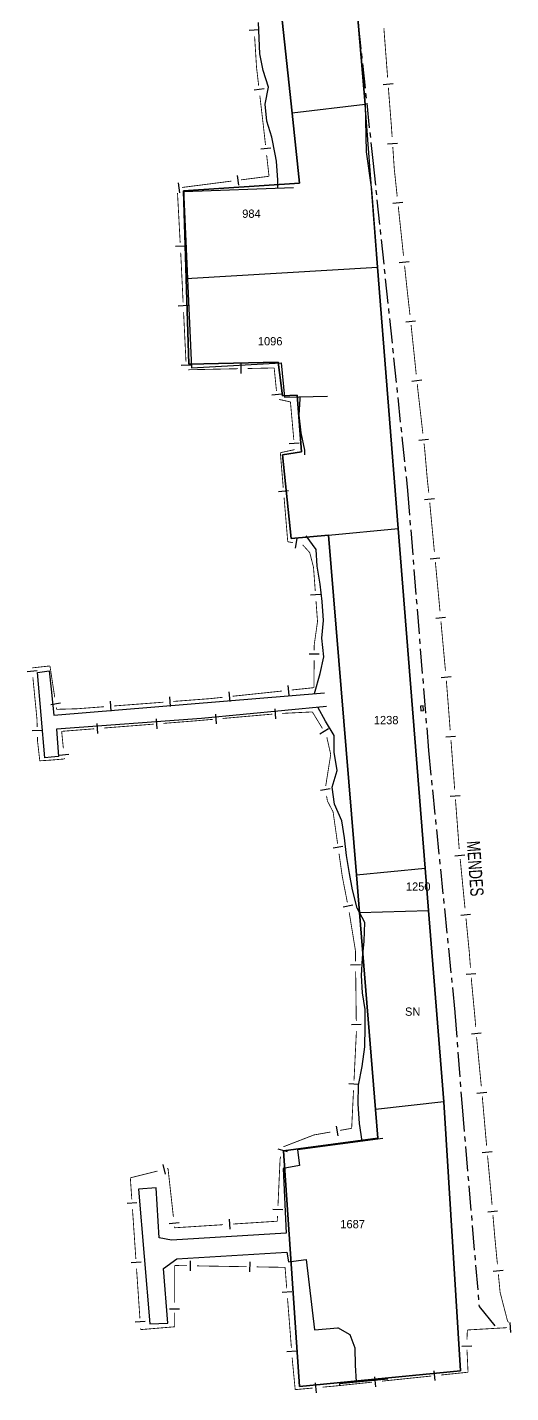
# Model space of a CAD drawing. Extents: x 201053 to 202535, y 4855063 to 4857394.
# Drawn here: x 201152.1 to 201298.2, y 4855063.3 to 4855475.7 of the extents above; entities that cross this region are included whole.
import ezdxf
from ezdxf.enums import TextEntityAlignment as Align

# ---------------------------------------------------------------- set-up
doc = ezdxf.new("R2010")
doc.units = 0
doc.header["$LTSCALE"] = 1.5
doc.header["$MEASUREMENT"] = 0
doc.linetypes.add('TRACO_13', pattern=[8, 5, -1, 1, -1])
for name, color, linetype in [('CD_MALHA_LOTES', 7, 'CONTINUOUS'), ('HD-CURSO-PERENE', 170, 'CONTINUOUS'), ('LM-LIM-SETORES-BAIRROS', 250, 'CONTINUOUS'), ('RU-EMBARC-TRAPICHE', 7, 'CONTINUOUS'), ('RU-QUADRA', 210, 'CONTINUOUS'), ('SV-PONTE-BUEIRO', 251, 'CONTINUOUS'), ('SV-RUA-NAO-PAV', 7, 'CONTINUOUS'), ('SV-TXT-RUA-N-PAV', 7, 'CONTINUOUS'), ('Th_NmrPort', 7, 'CONTINUOUS')]:
    doc.layers.add(name, color=color, linetype=linetype)
doc.styles.add('ARIAL', font='ARIAL.SHX')

msp = doc.modelspace()

# ---------------------------------------------------------------- linework, layer by layer
at = {"layer": 'CD_MALHA_LOTES', "linetype": 'Continuous', "flags": 128}
for points in [[(201246.82, 4855539.2), (201254.26, 4855452.41)], [(201232.12, 4855449.78), (201226.18, 4855505.18)], [(201254.26, 4855452.41), (201232.12, 4855449.78)], [(201254.26, 4855452.41), (201254.53, 4855438.13), (201256.1, 4855426.78), (201257.95, 4855403.34)], [(201234.37, 4855428.71), (201232.12, 4855449.78)], [(201199.25, 4855426.37), (201234.37, 4855428.71)], [(201200.06, 4855399.86), (201199.25, 4855426.37)], [(201200.06, 4855399.86), (201257.95, 4855403.34)], [(201257.95, 4855403.34), (201264.22, 4855324.32)], [(201200.86, 4855374.04), (201200.06, 4855399.86)], [(201227.93, 4855374.63), (201200.86, 4855374.04)], [(201229.25, 4855364.46), (201227.93, 4855374.63)], [(201233.64, 4855364.6), (201229.25, 4855364.46)], [(201234.96, 4855347.48), (201233.64, 4855364.6)], [(201229.25, 4855346.6), (201234.96, 4855347.48)], [(201231.89, 4855321.36), (201229.25, 4855346.6)], [(201243.15, 4855322.39), (201231.89, 4855321.36)], [(201243.15, 4855322.39), (201264.22, 4855324.32)], [(201251.57, 4855219.75), (201243.15, 4855322.39)], [(201264.22, 4855324.32), (201272.36, 4855221.72)], [(201251.57, 4855219.75), (201272.36, 4855221.72)], [(201252.5, 4855208.33), (201251.57, 4855219.75)], [(201272.36, 4855221.72), (201273.37, 4855208.96)], [(201252.5, 4855208.33), (201273.37, 4855208.96)], [(201257.38, 4855148.85), (201252.5, 4855208.33)], [(201273.37, 4855208.96), (201277.95, 4855151.19)], [(201277.95, 4855151.19), (201257.38, 4855148.85)], [(201277.95, 4855151.19), (201283.06, 4855069.95)], [(201258.08, 4855140.24), (201257.38, 4855148.85)], [(201229.54, 4855136.43), (201258.08, 4855140.24)], [(201234.37, 4855065.16), (201229.54, 4855136.43)], [(201283.06, 4855069.95), (201234.37, 4855065.16)]]:
    msp.add_lwpolyline(points, dxfattribs=at)
at = {"layer": 'HD-CURSO-PERENE', "linetype": 'Continuous'}
for points in [[(201227.81, 4855427.08, 2.49), (201227.83, 4855429.55, 2.49), (201227.36, 4855435.31, 2.49), (201226.99, 4855437.38, 2.2), (201226.04, 4855442.53, 2.2), (201224.48, 4855447.4, 2.2), (201223.98, 4855452.52, 2.2), (201225.01, 4855457.68, 2.2), (201223.42, 4855462.74, 2.2), (201222.39, 4855467.75, 2.2), (201221.95, 4855477.24, 2.2)], [(201235.98, 4855346.61, 2.49), (201235.98, 4855348.03, 2.49), (201234.89, 4855353.23, 2.49), (201234.21, 4855358.55, 2.49), (201234.59, 4855363.55, 2.49), (201234.59, 4855363.97, 2.49)], [(201238.89, 4855274.52, 2.49), (201240.6, 4855280.53, 2.49), (201241.68, 4855285.57, 2.49), (201241.08, 4855291.21, 2.49), (201241.58, 4855296.59, 2.49), (201241.24, 4855302.35, 2.49), (201240.56, 4855307.51, 2.49), (201239.74, 4855312.95, 2.49), (201239.42, 4855317.99, 2.49), (201236.4, 4855322.17, 2.49), (201236.45, 4855321.97, 2.49)], [(201253.29, 4855139.27, 2.49), (201252.49, 4855144.63, 2.49), (201252.11, 4855150.63, 2.49), (201252.21, 4855156.25, 2.49), (201253.31, 4855161.85, 2.49), (201254.09, 4855167.77, 2.49), (201254.25, 4855173.77, 2.49), (201254.24, 4855179.03, 2.49), (201253.44, 4855184.07, 2.49), (201253.14, 4855189.31, 2.49), (201253.42, 4855194.59, 2.49), (201253.9, 4855199.75, 2.49), (201254.14, 4855205.31, 2.49), (201251.76, 4855209.71, 2.49), (201250.42, 4855215.27, 2.49), (201249.48, 4855220.19, 2.49), (201248.6, 4855225.55, 2.49), (201248, 4855230.89, 2.49), (201247.12, 4855236.11, 2.49), (201244.98, 4855241.07, 2.49), (201244.22, 4855246.19, 2.49), (201245.7, 4855251.25, 2.49), (201244.8, 4855256.77, 2.49), (201244.8, 4855261.81, 2.49), (201242.18, 4855266.21, 2.49), (201239.86, 4855270.37, 2.49)], [(201251.57, 4855066.64, 2.49), (201251.27, 4855071.69, 2.49), (201251.17, 4855076.81, 2.49), (201249.69, 4855080.86, 2.49), (201245.93, 4855082.89, 2.49)]]:
    msp.add_polyline3d(points, dxfattribs=at)
at = {"layer": 'LM-LIM-SETORES-BAIRROS'}
for points in [[(201219.168909, 4855474.916309), (201222.163165, 4855475.101874)], [(201262.651663, 4855458.639288), (201259.660296, 4855458.411851)], [(201220.649454, 4855456.901407), (201223.629124, 4855457.250074)], [(201222.710042, 4855439.026624), (201225.69126, 4855439.361791)], [(201263.997953, 4855440.677369), (201261.004795, 4855440.474877)], [(201215.533683, 4855431.025235), (201215.916475, 4855428.049757)], [(201197.680814, 4855428.728487), (201198.063605, 4855425.753009)], [(201265.6042, 4855422.810541), (201262.621073, 4855422.492802)], [(201196.84504, 4855409.600778), (201199.840695, 4855409.762192)], [(201267.510635, 4855404.911784), (201264.527508, 4855404.594045)], [(201197.722418, 4855391.630425), (201200.718912, 4855391.775417)], [(201269.473799, 4855387.016602), (201266.490122, 4855386.70408)], [(201198.592368, 4855373.65146), (201201.588862, 4855373.796452)], [(201216.752315, 4855371.139639), (201216.689051, 4855374.138972)], [(201271.348933, 4855369.114539), (201268.365256, 4855368.802017)], [(201226.006612, 4855364.732691), (201228.992005, 4855365.028369)], [(201273.377998, 4855351.245386), (201270.397793, 4855350.901319)], [(201231.240591, 4855350.01538), (201234.228642, 4855350.282873)], [(201228.037878, 4855335.573066), (201231.027516, 4855335.822203)], [(201275.133573, 4855333.301688), (201272.146959, 4855333.018605)], [(201233.109287, 4855318.414577), (201233.660125, 4855321.363573)], [(201276.832067, 4855315.382003), (201273.845453, 4855315.09892)], [(201237.708033, 4855304.328564), (201240.699832, 4855304.550247)], [(201278.514626, 4855297.456647), (201275.527238, 4855297.181857)], [(201237.295515, 4855286.540564), (201240.295471, 4855286.52431)], [(201152.065324, 4855281.208141), (201155.050889, 4855281.502086)], [(201230.867891, 4855276.966283), (201231.183231, 4855273.982902)], [(201280.173508, 4855279.513551), (201277.182771, 4855279.277989)], [(201195.078822, 4855273.541787), (201195.306522, 4855270.55044)], [(201212.967607, 4855275.074244), (201213.282947, 4855272.090863)], [(201162.154939, 4855271.591234), (201159.189251, 4855271.138803)], [(201177.130744, 4855272.175589), (201177.358444, 4855269.184243)], [(201227.232479, 4855266.881857), (201226.970963, 4855269.870437)], [(201173.402023, 4855262.442739), (201173.167898, 4855265.43359)], [(201191.347125, 4855263.847488), (201191.113, 4855266.838339)], [(201209.300999, 4855265.312763), (201209.039484, 4855268.301343)], [(201153.584544, 4855263.388608), (201156.583561, 4855263.46539)], [(201240.530983, 4855262.336843), (201243.090552, 4855263.901646)], [(201281.563925, 4855261.563181), (201278.572546, 4855261.335907)], [(201164.665395, 4855256.146952), (201161.680856, 4855255.842772)], [(201240.721507, 4855245.33127), (201243.679191, 4855245.83337)], [(201282.927569, 4855243.614909), (201279.93619, 4855243.387635)], [(201244.538205, 4855227.948648), (201247.508206, 4855228.371843)], [(201284.332425, 4855225.702609), (201281.346628, 4855225.411031)], [(201247.54872, 4855210.130333), (201250.493192, 4855210.704864)], [(201286.081893, 4855207.787828), (201283.096096, 4855207.49625)], [(201249.820389, 4855192.585885), (201252.820178, 4855192.621408)], [(201287.701873, 4855189.832217), (201284.710943, 4855189.599115)], [(201250.033522, 4855174.587147), (201253.033312, 4855174.622669)], [(201289.300695, 4855171.912009), (201286.311092, 4855171.662468)], [(201249.290634, 4855156.697371), (201252.287039, 4855156.550529)], [(201291.006146, 4855154.012036), (201288.019918, 4855153.724898)], [(201245.399667, 4855143.876263), (201245.91599, 4855140.921029)], [(201227.765283, 4855136.980445), (201230.660838, 4855136.195742)], [(201292.609187, 4855136.077523), (201289.621823, 4855135.802468)], [(201193.011266, 4855132.22621), (201193.739474, 4855129.315933)], [(201182.236551, 4855120.613769), (201185.229582, 4855120.818136)], [(201226.303023, 4855118.767684), (201229.299958, 4855118.632112)], [(201294.243587, 4855118.141087), (201291.25432, 4855117.887547)], [(201197.945027, 4855114.620036), (201194.963315, 4855114.289289)], [(201213.147136, 4855115.703929), (201213.339075, 4855112.710076)], [(201183.462753, 4855102.655584), (201186.455784, 4855102.859951)], [(201201.363805, 4855100.169916), (201201.414097, 4855103.169495)], [(201219.361275, 4855099.868159), (201219.411568, 4855102.867737)], [(201295.88216, 4855100.232777), (201292.895885, 4855099.946137)], [(201229.083872, 4855093.710167), (201232.07463, 4855093.945478)], [(201198.1, 4855088.539624), (201195.1, 4855088.539624)], [(201184.688956, 4855084.697398), (201187.681987, 4855084.901765)], [(201298.213978, 4855081.534445), (201298.040973, 4855084.529453)], [(201230.495737, 4855075.765624), (201233.486494, 4855076.000934)], [(201286.445189, 4855077.393652), (201283.448432, 4855077.254184)], [(201257.427714, 4855065.118762), (201257.118083, 4855068.102741)], [(201275.331586, 4855066.976545), (201275.021956, 4855069.960523)], [(201239.496415, 4855063.334118), (201239.227077, 4855066.322003)]]:
    msp.add_lwpolyline(points, dxfattribs=at)
at = {"layer": 'LM-LIM-SETORES-BAIRROS', "const_width": 0.25}
for points in [[(201261.004354, 4855460.519814), (201259.867166, 4855475.476645)], [(201220.789747, 4855473.012921), (201221.34644, 4855464.030155)], [(201221.34644, 4855464.030155), (201221.37, 4855463.65)], [(201221.37, 4855463.65), (201222.023066, 4855458.068964)], [(201222.371733, 4855455.089294), (201223.417734, 4855446.150285)], [(201261.44, 4855454.79), (201261.231792, 4855457.528447)], [(201261.459904, 4855454.537133), (201261.44, 4855454.79)], [(201262.15, 4855445.77), (201261.459904, 4855454.537133)], [(201223.417734, 4855446.150285), (201223.44, 4855445.96)], [(201223.44, 4855445.96), (201224.088929, 4855440.187947)], [(201262.163887, 4855445.564721), (201262.15, 4855445.77)], [(201262.36638, 4855442.571562), (201262.163887, 4855445.564721)], [(201263.02, 4855432.91), (201262.568872, 4855439.578404)], [(201224.424096, 4855437.206728), (201225.094429, 4855431.244291)], [(201225.15, 4855430.75), (201216.716905, 4855429.665093)], [(201225.094429, 4855431.244291), (201225.15, 4855430.75)], [(201263.053506, 4855432.595426), (201263.02, 4855432.91)], [(201263.90081, 4855424.640423), (201263.053506, 4855432.595426)], [(201197.481993, 4855425.658308), (201198.289063, 4855410.680036)], [(201213.741427, 4855429.282302), (201198.864036, 4855427.368345)], [(201265.807245, 4855406.741665), (201264.21855, 4855421.657296)], [(201198.447376, 4855407.684223), (201199.172335, 4855392.701752)], [(201266.88, 4855396.67), (201266.124985, 4855403.758539)], [(201266.977414, 4855395.804097), (201266.88, 4855396.67)], [(201267.759977, 4855388.847978), (201266.977414, 4855395.804097)], [(201199.317326, 4855389.705258), (201200.042284, 4855374.722787)], [(201269.648746, 4855370.947396), (201268.086135, 4855385.865782)], [(201200.724241, 4855372.301901), (201215.720906, 4855372.618218)], [(201218.720238, 4855372.681481), (201225.718682, 4855372.829095)], [(201225.718682, 4855372.829095), (201226.71, 4855372.85)], [(201226.71, 4855372.85), (201227.400749, 4855365.875662)], [(201270.19, 4855365.78), (201269.961269, 4855367.963719)], [(201270.282248, 4855364.980972), (201270.19, 4855365.78)], [(201271.658517, 4855353.060155), (201270.282248, 4855364.980972)], [(201228.199604, 4855363.33908), (201231.131929, 4855362.705462)], [(201231.131929, 4855362.705462), (201231.62, 4855362.6)], [(201231.62, 4855362.6), (201232.645452, 4855351.145143)], [(201228.968355, 4855347.336279), (201228.57, 4855347.25)], [(201228.57, 4855347.25), (201229.449652, 4855336.69418)], [(201232.87771, 4855348.183006), (201228.968355, 4855347.336279)], [(201272.2, 4855348.37), (201272.002585, 4855350.079951)], [(201272.224169, 4855348.092359), (201272.2, 4855348.37)], [(201273, 4855339.18), (201272.224169, 4855348.092359)], [(201273.005904, 4855339.126388), (201273, 4855339.18)], [(201273.443785, 4855335.150428), (201273.005904, 4855339.126388)], [(201229.698788, 4855333.704543), (201230.778379, 4855320.749448)], [(201275.150039, 4855317.231537), (201273.734627, 4855332.164608)], [(201230.778379, 4855320.749448), (201230.81, 4855320.37)], [(201230.81, 4855320.37), (201232.401707, 4855320.072688)], [(201235.303492, 4855319.436892), (201237.328636, 4855317.223571)], [(201237.328636, 4855317.223571), (201237.46, 4855317.08)], [(201237.46, 4855317.08), (201238.396469, 4855313.391627)], [(201276.48, 4855303.2), (201275.433121, 4855314.244923)], [(201238.396469, 4855313.391627), (201238.6, 4855312.59)], [(201238.6, 4855312.59), (201239.130038, 4855305.436672)], [(201239.351721, 4855302.444873), (201239.795086, 4855296.461277)], [(201276.562948, 4855302.298233), (201276.48, 4855303.2)], [(201276.837738, 4855299.310844), (201276.562948, 4855302.298233)], [(201239.81, 4855296.26), (201238.855277, 4855289.529202)], [(201239.795086, 4855296.461277), (201239.81, 4855296.26)], [(201278.27, 4855283.74), (201277.112529, 4855296.323456)], [(201238.81, 4855289.21), (201238.800911, 4855287.532422)], [(201238.855277, 4855289.529202), (201238.81, 4855289.21)], [(201158.92, 4855282.85), (201153.570181, 4855282.261028)], [(201159.01318, 4855282.239208), (201158.92, 4855282.85)], [(201160.370474, 4855273.342144), (201159.01318, 4855282.239208)], [(201238.784657, 4855284.532466), (201238.741314, 4855276.532583)], [(201278.304677, 4855283.378236), (201278.27, 4855283.74)], [(201278.495512, 4855281.387361), (201278.304677, 4855283.378236)], [(201153.75407, 4855279.364737), (201154.929852, 4855267.422479)], [(201279.43, 4855269.85), (201278.75666, 4855278.398858)], [(201207.33, 4855272.97), (201196.189787, 4855272.122013)], [(201208.152975, 4855273.056987), (201207.33, 4855272.97)], [(201211.136356, 4855273.372327), (201208.152975, 4855273.056987)], [(201229.036641, 4855275.264366), (201214.119737, 4855273.687666)], [(201238.74, 4855276.29), (201232.020021, 4855275.579706)], [(201238.741314, 4855276.532583), (201238.74, 4855276.29)], [(201160.92, 4855269.74), (201160.822905, 4855270.376456)], [(201161.276047, 4855269.749743), (201160.92, 4855269.74)], [(201167.13, 4855269.91), (201161.276047, 4855269.749743)], [(201167.273439, 4855269.920917), (201167.13, 4855269.91)], [(201175.250363, 4855270.528116), (201167.273439, 4855269.920917)], [(201193.198441, 4855271.894314), (201178.241709, 4855270.755816)], [(201229.096809, 4855268.510924), (201238.085973, 4855268.952437)], [(201238.085973, 4855268.952437), (201238.24, 4855268.96)], [(201238.24, 4855268.96), (201241.289167, 4855263.972434)], [(201279.462172, 4855269.426554), (201279.43, 4855269.85)], [(201279.91672, 4855263.443797), (201279.462172, 4855269.426554)], [(201154.929852, 4855267.422479), (201155, 4855266.71)], [(201155, 4855266.71), (201155.058459, 4855264.426672)], [(201175.278861, 4855264.094248), (201190.233113, 4855265.264872)], [(201193.223963, 4855265.498997), (201202.196514, 4855266.201371)], [(201202.196514, 4855266.201371), (201202.69, 4855266.24)], [(201202.69, 4855266.24), (201208.174048, 4855266.719881)], [(201211.162628, 4855266.981397), (201226.105527, 4855268.288975)], [(201155.135241, 4855261.427654), (201155.160835, 4855260.427982)], [(201155.160835, 4855260.427982), (201155.17, 4855260.07)], [(201162.45, 4855263.09), (201172.288011, 4855263.860123)], [(201162.463373, 4855262.958787), (201162.45, 4855263.09)], [(201162.970339, 4855257.984555), (201162.463373, 4855262.958787)], [(201242.616002, 4855261.31611), (201243.724812, 4855256.440606)], [(201281.280364, 4855245.495525), (201280.143994, 4855260.452418)], [(201155.17, 4855260.07), (201155.818145, 4855254.465453)], [(201243.724812, 4855256.440606), (201243.8, 4855256.11)], [(201155.818145, 4855254.465453), (201155.85, 4855254.19)], [(201155.85, 4855254.19), (201158.567128, 4855254.364278)], [(201158.567128, 4855254.364278), (201159.28, 4855254.41)], [(201159.28, 4855254.41), (201162.553974, 4855254.686904)], [(201162.553974, 4855254.686904), (201163.3, 4855254.75)], [(201163.3, 4855254.75), (201163.274519, 4855255.000016)], [(201243.8, 4855256.11), (201243.06826, 4855251.506846)], [(201242.94, 4855250.7), (201242.279782, 4855246.569407)], [(201243.06826, 4855251.506846), (201242.94, 4855250.7)], [(201242.535082, 4855243.610531), (201242.702449, 4855242.624636)], [(201242.702449, 4855242.624636), (201242.8, 4855242.05)], [(201242.8, 4855242.05), (201244.383502, 4855239.0219)], [(201282.64, 4855227.6), (201281.507638, 4855242.504146)], [(201244.383502, 4855239.0219), (201244.51, 4855238.78)], [(201244.51, 4855238.78), (201245.882141, 4855229.150246)], [(201282.645141, 4855227.547351), (201282.64, 4855227.6)], [(201246.305335, 4855226.180245), (201247.151725, 4855220.240243)], [(201284.394609, 4855209.63257), (201282.936719, 4855224.561554)], [(201247.151725, 4855220.240243), (201247.28, 4855219.34)], [(201247.28, 4855219.34), (201248.829446, 4855211.399089)], [(201249.383886, 4855208.451025), (201251.149107, 4855197.593585)], [(201285.68, 4855196.47), (201284.686187, 4855206.646774)], [(201251.149107, 4855197.593585), (201251.27, 4855196.85)], [(201251.27, 4855196.85), (201251.308443, 4855193.603576)], [(201285.740204, 4855195.697526), (201285.68, 4855196.47)], [(201286.051007, 4855191.709619), (201285.740204, 4855195.697526)], [(201251.343965, 4855190.603787), (201251.521576, 4855175.604838)], [(201286.39, 4855187.36), (201286.284109, 4855188.718689)], [(201286.449824, 4855186.725624), (201286.39, 4855187.36)], [(201287.4, 4855176.65), (201286.449824, 4855186.725624)], [(201287.473172, 4855175.773376), (201287.4, 4855176.65)], [(201287.639532, 4855173.780307), (201287.473172, 4855175.773376)], [(201251.56, 4855172.36), (201250.837784, 4855157.622752)], [(201251.557098, 4855172.605049), (201251.56, 4855172.36)], [(201287.91, 4855170.54), (201287.889074, 4855170.790704)], [(201287.981634, 4855169.795012), (201287.91, 4855170.54)], [(201289.321607, 4855155.859285), (201287.981634, 4855169.795012)], [(201250.690942, 4855154.626348), (201250.15252, 4855143.639533)], [(201289.61, 4855152.86), (201289.608744, 4855152.873058)], [(201289.696294, 4855151.876898), (201289.61, 4855152.86)], [(201290.68, 4855140.67), (201289.696294, 4855151.876898)], [(201238.74, 4855141.19), (201230.367784, 4855137.949726)], [(201238.762281, 4855141.193892), (201238.74, 4855141.19)], [(201243.687672, 4855142.05443), (201238.762281, 4855141.193892)], [(201250.13, 4855143.18), (201246.642906, 4855142.570753)], [(201250.15252, 4855143.639533), (201250.13, 4855143.18)], [(201229.49, 4855137.61), (201229.474628, 4855137.553278)], [(201230.367784, 4855137.949726), (201229.49, 4855137.61)], [(201290.748765, 4855139.923148), (201290.68, 4855140.67)], [(201290.932135, 4855137.931572), (201290.748765, 4855139.923148)], [(201228.49, 4855133.92), (201227.846681, 4855119.698877)], [(201228.689925, 4855134.657723), (201228.49, 4855133.92)], [(201292.55, 4855120.36), (201291.20719, 4855134.944207)], [(201191.435186, 4855130.285599), (201183.674447, 4855128.343711)], [(201194.61, 4855131.08), (201194.345463, 4855131.013808)], [(201194.690185, 4855130.357127), (201194.61, 4855131.08)], [(201196.233672, 4855116.442471), (201194.690185, 4855130.357127)], [(201183.674447, 4855128.343711), (201183.22, 4855128.23)], [(201183.22, 4855128.23), (201183.664944, 4855121.71363)], [(201292.579927, 4855120.007162), (201292.55, 4855120.36)], [(201183.869311, 4855118.720599), (201184.891147, 4855103.755444)], [(201227.71111, 4855116.701941), (201227.665919, 4855115.702963)], [(201293.36, 4855110.81), (201292.833467, 4855117.017895)], [(201196.6, 4855113.14), (201196.56442, 4855113.460759)], [(201197.275886, 4855113.18333), (201196.6, 4855113.14)], [(201211.247203, 4855114.079043), (201197.275886, 4855113.18333)], [(201227.64, 4855115.13), (201214.241057, 4855114.270982)], [(201227.665919, 4855115.702963), (201227.64, 4855115.13)], [(201293.433553, 4855110.043706), (201293.36, 4855110.81)], [(201294.197929, 4855102.080307), (201293.433553, 4855110.043706)], [(201185.095514, 4855100.762413), (201186.117349, 4855085.797259)], [(201196.6, 4855101.539624), (201196.6, 4855101.75)], [(201196.6, 4855101.75), (201200.389092, 4855101.68647)], [(201196.6, 4855090.539624), (201196.6, 4855101.539624)], [(201203.38867, 4855101.636177), (201218.386562, 4855101.384712)], [(201221.38614, 4855101.33442), (201229.385016, 4855101.200305)], [(201229.385016, 4855101.200305), (201230, 4855101.19)], [(201230, 4855101.19), (201230.500814, 4855094.824742)], [(201295.01, 4855093.62), (201294.484569, 4855099.094032)], [(201230.736125, 4855091.833984), (201231.912678, 4855076.880198)], [(201295.136116, 4855093.135331), (201295.01, 4855093.62)], [(201297.24, 4855085.05), (201295.136116, 4855093.135331)], [(201196.6, 4855083.24), (201196.6, 4855087.539624)], [(201186.35, 4855082.39), (201195.90202, 4855083.18212)], [(201195.90202, 4855083.18212), (201196.6, 4855083.24)], [(201297.572069, 4855084.496552), (201297.24, 4855085.05)], [(201186.321716, 4855082.804228), (201186.35, 4855082.39)], [(201284.981683, 4855079.321957), (201285.06836, 4855081.320078)], [(201285.06836, 4855081.320078), (201285.11, 4855082.28)], [(201285.11, 4855082.28), (201297.12914, 4855082.97428)], [(201285.31, 4855069.52), (201284.9933, 4855076.324999)], [(201232.147989, 4855073.889441), (201232.226426, 4855072.892522)], [(201232.226426, 4855072.892522), (201232.24, 4855072.72)], [(201232.24, 4855072.72), (201232.995101, 4855064.929564)], [(201244.93, 4855065.33), (201256.278239, 4855066.507542)], [(201259.262218, 4855066.817172), (201274.182111, 4855068.365324)], [(201277.16609, 4855068.674954), (201285.123367, 4855069.500635)], [(201285.123367, 4855069.500635), (201285.31, 4855069.52)], [(201232.995101, 4855064.929564), (201233.06, 4855064.26)], [(201233.06, 4855064.26), (201238.365785, 4855064.738281)], [(201241.35367, 4855065.007619), (201244.341555, 4855065.276957)], [(201244.341555, 4855065.276957), (201244.93, 4855065.33)]]:
    msp.add_lwpolyline(points, dxfattribs=at)
at = {"layer": 'RU-EMBARC-TRAPICHE', "linetype": 'Continuous'}
for points in [[(201232.51, 4855427.25, 4.01), (201199.37, 4855426.03, 4.03), (201199.37, 4855424.51, 4.03), (201201.7, 4855372.93, 3.5), (201228.77, 4855374.35, 3.58), (201229.85, 4855363.99, 3.63), (201242.83, 4855364.33, 3.67)], [(201159.28, 4855255.29, 5.27), (201157.37, 4855255.13, 5.27), (201155.16, 4855280.91, 5.27), (201158.68, 4855281.39, 5.27), (201159.28, 4855275.86, 5.27)], [(201159.28, 4855275.86, 5.27), (201160.12, 4855267.93, 5.27), (201241.88, 4855274.77, 5.27)], [(201242.56, 4855270.63, 5.55), (201204.7, 4855266.95, 5.74), (201160.93, 4855263.75, 5.21), (201161.53, 4855255.49, 5.23), (201159.28, 4855255.29, 5.27)], [(201259.51, 4855140.11, 4.92), (201233.73, 4855136.65, 4.92), (201234.39, 4855131.93, 4.91), (201229.41, 4855131.07, 4.92), (201230.31, 4855111.47, 4.92), (201195.65, 4855109.45, 4.94), (201191.89, 4855110.15, 4.94), (201190.99, 4855125.19, 4.94), (201185.67, 4855124.85, 4.94), (201189.09, 4855084.12, 4.94), (201194.57, 4855084.34, 4.94), (201193.29, 4855100.83, 4.51), (201197.23, 4855103.73, 4.64), (201230.57, 4855105.75, 4.64), (201230.99, 4855102.87, 4.64), (201236.35, 4855103.61, 4.66), (201238.91, 4855082.33, 4.15), (201245.93, 4855082.89, 4.39)], [(201261.09, 4855067.41, 4.13), (201246.43, 4855066.02, 3.03), (201246.468295, 4855065.48962, 2.93)]]:
    msp.add_polyline3d(points, dxfattribs=at)
at = {"layer": 'RU-QUADRA', "linetype": 'Continuous'}
msp.add_lwpolyline([(201226.18, 4855505.18), (201232.12, 4855449.78), (201234.37, 4855428.71), (201199.25, 4855426.37), (201200.06, 4855399.86), (201200.86, 4855374.04), (201227.93, 4855374.63), (201229.25, 4855364.46), (201233.64, 4855364.6), (201234.96, 4855347.48), (201229.25, 4855346.6), (201231.89, 4855321.36), (201243.15, 4855322.39), (201251.57, 4855219.75), (201252.5, 4855208.33), (201257.38, 4855148.85), (201258.08, 4855140.24), (201229.54, 4855136.43), (201234.37, 4855065.16), (201283.06, 4855069.95), (201277.95, 4855151.19), (201273.37, 4855208.96), (201272.36, 4855221.72), (201264.22, 4855324.32), (201257.95, 4855403.34), (201254.26, 4855452.41), (201246.84, 4855538.95)], dxfattribs=at)
at = {"layer": 'SV-PONTE-BUEIRO', "linetype": 'Continuous'}
msp.add_polyline3d([(201271.07, 4855269.31, 6.21), (201271.87, 4855269.35, 6.21), (201271.73, 4855270.75, 6.21), (201270.93, 4855270.71, 6.21)], close=True, dxfattribs=at)
at = {"layer": 'SV-RUA-NAO-PAV', "linetype": 'TRACO_13'}
msp.add_polyline3d([(201235.28, 4855742.54, 9.17), (201241.07, 4855651.18, 8.19), (201242.1, 4855626.8, 8.19), (201243.85, 4855588.6, 6.58), (201247.92, 4855526.95, 6.16), (201250.88, 4855488.67, 5.59), (201256.23, 4855438.18, 5.16), (201256.51, 4855435.54, 5.19), (201267.01, 4855335.87, 5.25), (201273.36, 4855257.33, 5.72), (201281.36, 4855178.17, 5.82), (201283.51, 4855149.7, 5.82), (201288.67, 4855089.33, 7.35), (201293.929224, 4855082.789438, 7.35)], dxfattribs=at)

# ---------------------------------------------------------------- texts
at = {"layer": 'SV-TXT-RUA-N-PAV', "style": 'ARIAL', "width": 0.7}
msp.add_text('MENDES', height=4, rotation=274, dxfattribs=at).set_placement((201284.92316, 4855229.858446))
at = {"layer": 'Th_NmrPort', "color": 1}
for s, p in [('984', (201217.046042, 4855419.447858)), ('1096', (201221.776042, 4855380.927858)), ('1238', (201256.841911, 4855266.491936)), ('1250', (201266.528559, 4855216.202248)), ('SN', (201266.254178, 4855178.430984)), ('1687', (201246.701981, 4855114.250761))]:
    msp.add_text(s, height=2.5, dxfattribs=at).set_placement(p, align=Align.MIDDLE_LEFT)

doc.saveas('drawing.dxf')
